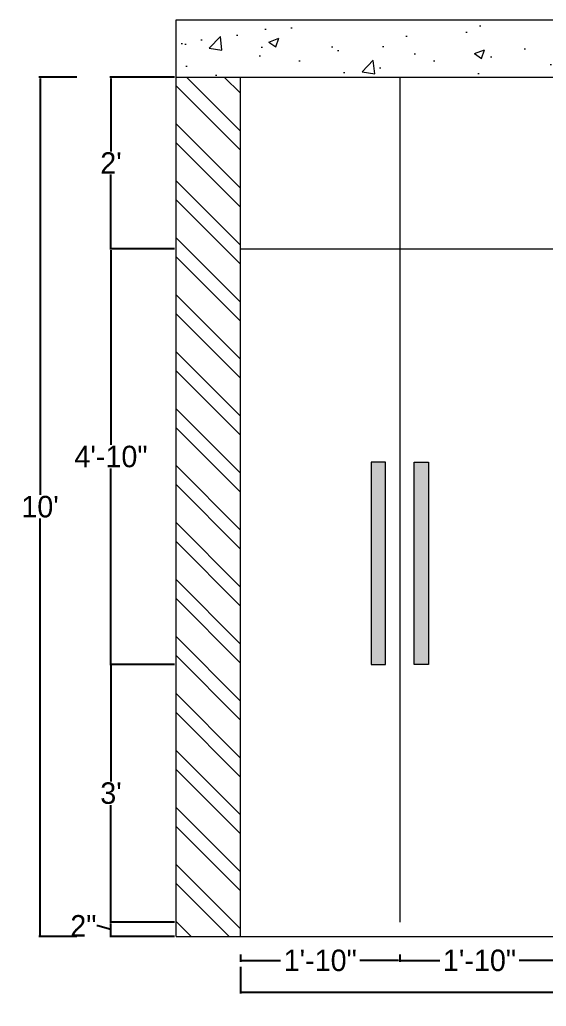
# Model space of a CAD drawing. Header units: inches. Extents: x 15448 to 46480, y -8154 to 0.
# Drawn here: x 24082.3 to 24155.9, y -5801 to -5663.2 of the extents above; entities that cross this region are included whole.
import ezdxf

# ---------------------------------------------------------------- set-up
doc = ezdxf.new("R2010")
doc.units = ezdxf.units.IN
doc.header["$MEASUREMENT"] = 0
doc.layers.add('IEL-HATCH-002', color=7, linetype='Continuous')
doc.styles.add('b.k', font='verdana.ttf')
doc.styles.add('HEMI', font='stylu.ttf')
doc.dimstyles.new('STANDARD$0', dxfattribs={"dimscale": 0, "dimtxt": 6, "dimasz": 3, "dimexe": 2, "dimexo": 2, "dimgap": 0, "dimtad": 0, "dimtih": 1, "dimtoh": 1, "dimdec": 1, "dimzin": 0, "dimdsep": 46, "dimlunit": 4, "dimtxsty": 'b.k', "dimcen": 2.5, "dimclrd": 256, "dimclre": 256, "dimclrt": 256, "dimadec": 0, "dimazin": 0, "dimtfac": 1, "dimtdec": 1, "dimtofl": 0, "dimtmove": 2, "dimatfit": 2, "dimfxl": 1, "dimfrac": 2, "dimtolj": 1, "dimtzin": 0, "dimlwd": 9, "dimlwe": 9, "dimarcsym": 0})

# ---------------------------------------------------------------- blocks, each defined once
blk = doc.blocks.new('*D908')
at = {"color": 254, "lineweight": -2, "transparency": 16777216}
for p, q in [((24113.2, -5793.72), (24113.2, -5794.74)), ((24135.45, -5793.72), (24135.45, -5794.74))]:
    blk.add_line(p, q, dxfattribs=at)
at = {"color": 1, "lineweight": -2, "transparency": 16777216}
for p, q in [((24113.38, -5794.56), (24118.79, -5794.56)), ((24135.27, -5794.56), (24129.86, -5794.56))]:
    blk.add_line(p, q, dxfattribs=at)
at = {"color": 1, "transparency": 16777216}
for points in [[(24113.38, -5794.53), (24113.38, -5794.59), (24113.2, -5794.56)], [(24135.27, -5794.53), (24135.27, -5794.59), (24135.45, -5794.56)]]:
    blk.add_solid(points, dxfattribs=at)
at = {"layer": 'Defpoints', "color": 0, "transparency": 16777216}
for p in [(24113.2, -5790.72), (24135.45, -5790.72), (24135.45, -5794.56)]:
    blk.add_point(p, dxfattribs=at)
at = {"color": 1, "lineweight": 5, "transparency": 16777216, "insert": (24124.33, -5794.56), "char_height": 3, "attachment_point": 5, "style": 'HEMI'}
blk.add_mtext('\\A1;1\'-10"', dxfattribs=at)
blk = doc.blocks.new('*D909')
at = {"color": 254, "lineweight": -2, "transparency": 16777216}
for p, q in [((24135.45, -5793.72), (24135.45, -5794.74)), ((24157.7, -5793.72), (24157.7, -5794.74))]:
    blk.add_line(p, q, dxfattribs=at)
at = {"color": 1, "lineweight": -2, "transparency": 16777216}
for p, q in [((24135.63, -5794.56), (24141.04, -5794.56)), ((24157.52, -5794.56), (24152.11, -5794.56))]:
    blk.add_line(p, q, dxfattribs=at)
at = {"color": 1, "transparency": 16777216}
for points in [[(24135.63, -5794.53), (24135.63, -5794.59), (24135.45, -5794.56)], [(24157.52, -5794.53), (24157.52, -5794.59), (24157.7, -5794.56)]]:
    blk.add_solid(points, dxfattribs=at)
at = {"layer": 'Defpoints', "color": 0, "transparency": 16777216}
for p in [(24135.45, -5790.72), (24157.7, -5790.72), (24157.7, -5794.56)]:
    blk.add_point(p, dxfattribs=at)
at = {"color": 1, "lineweight": 5, "transparency": 16777216, "insert": (24146.58, -5794.56), "char_height": 3, "attachment_point": 5, "style": 'HEMI'}
blk.add_mtext('\\A1;1\'-10"', dxfattribs=at)
blk = doc.blocks.new('*D913')
at = {"color": 254, "lineweight": -2, "transparency": 16777216}
for p, q in [((24103.99, -5789.21), (24094.92, -5789.21)), ((24103.99, -5791.21), (24094.92, -5791.21))]:
    blk.add_line(p, q, dxfattribs=at)
at = {"color": 1, "lineweight": -2, "transparency": 16777216}
for p, q in [((24095.1, -5791.03), (24095.1, -5789.39)), ((24093.28, -5789.72), (24093.1, -5789.72)), ((24095.1, -5790.21), (24093.28, -5789.72))]:
    blk.add_line(p, q, dxfattribs=at)
at = {"color": 1, "transparency": 16777216}
for points in [[(24095.07, -5789.39), (24095.13, -5789.39), (24095.1, -5789.21)], [(24095.07, -5791.03), (24095.13, -5791.03), (24095.1, -5791.21)]]:
    blk.add_solid(points, dxfattribs=at)
at = {"layer": 'Defpoints', "color": 0, "transparency": 16777216}
for p in [(24095.1, -5789.21), (24106.99, -5789.21), (24106.99, -5791.21)]:
    blk.add_point(p, dxfattribs=at)
at = {"color": 1, "lineweight": 5, "transparency": 16777216, "insert": (24091.24, -5789.72), "char_height": 3, "attachment_point": 5, "style": 'HEMI'}
blk.add_mtext('\\A1;2"', dxfattribs=at)
blk = doc.blocks.new('*D914')
at = {"color": 254, "lineweight": -2, "transparency": 16777216}
for p, q in [((24103.99, -5753.21), (24094.92, -5753.21)), ((24103.99, -5789.21), (24094.92, -5789.21))]:
    blk.add_line(p, q, dxfattribs=at)
at = {"color": 1, "lineweight": -2, "transparency": 16777216}
for p, q in [((24095.1, -5753.39), (24095.1, -5769.56)), ((24095.1, -5789.03), (24095.1, -5772.85))]:
    blk.add_line(p, q, dxfattribs=at)
at = {"color": 1, "transparency": 16777216}
for points in [[(24095.07, -5753.39), (24095.13, -5753.39), (24095.1, -5753.21)], [(24095.07, -5789.03), (24095.13, -5789.03), (24095.1, -5789.21)]]:
    blk.add_solid(points, dxfattribs=at)
at = {"layer": 'Defpoints', "color": 0, "transparency": 16777216}
for p in [(24095.1, -5753.21), (24106.99, -5753.21), (24106.99, -5789.21)]:
    blk.add_point(p, dxfattribs=at)
at = {"color": 1, "lineweight": 5, "transparency": 16777216, "insert": (24095.1, -5771.21), "char_height": 3, "attachment_point": 5, "style": 'HEMI'}
blk.add_mtext("\\A1;3'", dxfattribs=at)
blk = doc.blocks.new('*D915')
at = {"color": 254, "lineweight": -2, "transparency": 16777216}
for p, q in [((24103.99, -5695.21), (24094.92, -5695.21)), ((24103.99, -5753.21), (24094.92, -5753.21))]:
    blk.add_line(p, q, dxfattribs=at)
at = {"color": 1, "lineweight": -2, "transparency": 16777216}
for p, q in [((24095.1, -5695.39), (24095.1, -5722.54)), ((24095.1, -5753.03), (24095.1, -5725.87))]:
    blk.add_line(p, q, dxfattribs=at)
at = {"color": 1, "transparency": 16777216}
for points in [[(24095.07, -5695.39), (24095.13, -5695.39), (24095.1, -5695.21)], [(24095.07, -5753.03), (24095.13, -5753.03), (24095.1, -5753.21)]]:
    blk.add_solid(points, dxfattribs=at)
at = {"layer": 'Defpoints', "color": 0, "transparency": 16777216}
for p in [(24095.1, -5695.21), (24106.99, -5695.21), (24106.99, -5753.21)]:
    blk.add_point(p, dxfattribs=at)
at = {"color": 1, "lineweight": 5, "transparency": 16777216, "insert": (24095.1, -5724.21), "char_height": 3, "attachment_point": 5, "style": 'HEMI'}
blk.add_mtext('\\A1;4\'-10"', dxfattribs=at)
blk = doc.blocks.new('*D916')
at = {"color": 254, "lineweight": -2, "transparency": 16777216}
for p, q in [((24103.99, -5671.21), (24094.92, -5671.21)), ((24103.99, -5695.21), (24094.92, -5695.21))]:
    blk.add_line(p, q, dxfattribs=at)
at = {"color": 1, "lineweight": -2, "transparency": 16777216}
for p, q in [((24095.1, -5671.39), (24095.1, -5681.59)), ((24095.1, -5695.03), (24095.1, -5684.83))]:
    blk.add_line(p, q, dxfattribs=at)
at = {"color": 1, "transparency": 16777216}
for points in [[(24095.07, -5671.39), (24095.13, -5671.39), (24095.1, -5671.21)], [(24095.07, -5695.03), (24095.13, -5695.03), (24095.1, -5695.21)]]:
    blk.add_solid(points, dxfattribs=at)
at = {"layer": 'Defpoints', "color": 0, "transparency": 16777216}
for p in [(24095.1, -5671.21), (24106.99, -5671.21), (24106.99, -5695.21)]:
    blk.add_point(p, dxfattribs=at)
at = {"color": 1, "lineweight": 5, "transparency": 16777216, "insert": (24095.1, -5683.21), "char_height": 3, "attachment_point": 5, "style": 'HEMI'}
blk.add_mtext("\\A1;2'", dxfattribs=at)
blk = doc.blocks.new('*D918')
at = {"color": 254, "lineweight": -2, "transparency": 16777216}
for p, q in [((24113.2, -5795.46), (24113.2, -5799.16)), ((24250.2, -5795.46), (24250.2, -5799.16))]:
    blk.add_line(p, q, dxfattribs=at)
at = {"color": 1, "lineweight": -2, "transparency": 16777216}
for p, q in [((24113.38, -5798.98), (24176.16, -5798.98)), ((24250.02, -5798.98), (24187.24, -5798.98))]:
    blk.add_line(p, q, dxfattribs=at)
at = {"color": 1, "transparency": 16777216}
for points in [[(24113.38, -5798.95), (24113.38, -5799.01), (24113.2, -5798.98)], [(24250.02, -5798.95), (24250.02, -5799.01), (24250.2, -5798.98)]]:
    blk.add_solid(points, dxfattribs=at)
at = {"layer": 'Defpoints', "color": 0, "transparency": 16777216}
for p in [(24113.2, -5792.46), (24250.2, -5792.46), (24250.2, -5798.98)]:
    blk.add_point(p, dxfattribs=at)
at = {"color": 1, "lineweight": 5, "transparency": 16777216, "insert": (24181.7, -5798.98), "char_height": 3, "attachment_point": 5, "style": 'HEMI'}
blk.add_mtext('\\A1;11\'-5"', dxfattribs=at)
blk = doc.blocks.new('*D919')
at = {"color": 254, "lineweight": -2, "transparency": 16777216}
for p, q in [((24090.31, -5671.21), (24085.01, -5671.21)), ((24090.31, -5791.21), (24085.01, -5791.21))]:
    blk.add_line(p, q, dxfattribs=at)
at = {"color": 1, "lineweight": -2, "transparency": 16777216}
for p, q in [((24085.19, -5671.39), (24085.19, -5729.56)), ((24085.19, -5791.03), (24085.19, -5732.85))]:
    blk.add_line(p, q, dxfattribs=at)
at = {"color": 1, "transparency": 16777216}
for points in [[(24085.16, -5671.39), (24085.22, -5671.39), (24085.19, -5671.21)], [(24085.16, -5791.03), (24085.22, -5791.03), (24085.19, -5791.21)]]:
    blk.add_solid(points, dxfattribs=at)
at = {"layer": 'Defpoints', "color": 0, "transparency": 16777216}
for p in [(24085.19, -5671.21), (24093.31, -5671.21), (24093.31, -5791.21)]:
    blk.add_point(p, dxfattribs=at)
at = {"color": 1, "lineweight": 5, "transparency": 16777216, "insert": (24085.19, -5731.21), "char_height": 3, "attachment_point": 5, "style": 'HEMI'}
blk.add_mtext("\\A1;10'", dxfattribs=at)

msp = doc.modelspace()

# ---------------------------------------------------------------- hatches: boundary and pattern name
at = {"layer": 'IEL-HATCH-002', "lineweight": 5, "true_color": 0x636466, "transparency": 33554687}
h = msp.add_hatch(dxfattribs=at)
h.set_pattern_fill('AR-CONC', color=251, scale=2)
h.set_pattern_definition([(50, (4602.832, -1952.166), (14.3452037, -1.255043), [1.5, -16.5]), (355, (4602.832, -1952.166), (-2.775027, 15.043843), [1.2, -13.2]), (100.451444, (4604.028, -1952.27), (11.570177, 13.7888), [1.274804, -14.022842]), (46.1842, (4602.832, -1948.166), (21.344827, -3.310386), [2.25, -24.75]), (96.63564, (4604.61, -1948.442), (18.693239, 19.482372), [1.912207, -21.034275]), (351.18416, (4602.832, -1948.166), (18.69324, 19.482372), [1.8, -19.8]), (21, (4604.832, -1949.166), (11.938141, -8.052378), [1.5, -16.5]), (326, (4604.832, -1949.166), (4.866307, 14.503001), [1.2, -13.2]), (71.451445, (4605.827, -1949.837), (16.804448, 6.450623), [1.274804, -14.022842]), (37.5, (4602.8323, -1952.1657), (0.2431971, 6.6578771), [0, -13.04, 0, -13.4, 0, -13.25]), (7.5, (4602.832, -1952.166), (5.2613907, 7.8882342), [0, -7.64, 0, -12.74, 0, -5.05]), (327.5, (4598.372, -1952.1657), (10.6764487, -0.4510974), [0, -5, 0, -15.6, 0, -20.7]), (317.5, (4596.372, -1952.166), (11.6637234, 2.0020996), [0, -6.5, 0, -10.36, 0, -14.7])])
h.paths.add_polyline_path([(24259.2, -5671.21), (24259.2, -5663.21), (24104.2, -5663.21), (24104.2, -5671.21)])
at = {"layer": 'IEL-HATCH-002', "lineweight": 5, "transparency": 33554687}
h = msp.add_hatch(dxfattribs=at)
h.set_pattern_fill('ANSI32', color=1, scale=15, angle=90)
h.set_pattern_definition([(135, (7681.636, -2789.206), (-3.9774756, -3.9774756), []), (135, (7681.636, -2786.5546), (-3.9774756, -3.9774756), [])])
h.paths.add_polyline_path([(24113.2, -5671.21), (24104.2, -5671.21), (24104.2, -5791.21), (24113.2, -5791.21)])
h.paths.add_polyline_path([(24259.2, -5671.21), (24250.2, -5671.21), (24250.2, -5791.21), (24259.2, -5791.21)])
at = {"layer": 'IEL-HATCH-002', "lineweight": 5, "true_color": 0xc6a88b, "transparency": 33554687}
h = msp.add_hatch(color=43, dxfattribs=at)
h.dxf.hatch_style = 1
h.paths.add_polyline_path([(24133.45, -5724.99), (24131.45, -5724.99), (24131.45, -5753.21), (24133.45, -5753.21)])
h.paths.add_polyline_path([(24139.45, -5724.99), (24137.45, -5724.99), (24137.45, -5753.21), (24139.45, -5753.21)])

# ---------------------------------------------------------------- linework, layer by layer
at = {"lineweight": 5}
for p, q in [((24104.2, -5663.21), (24259.2, -5663.21)), ((24104.2, -5671.21), (24104.2, -5663.21)), ((24104.2, -5791.21), (24104.2, -5671.21)), ((24104.2, -5671.21), (24259.2, -5671.21)), ((24113.2, -5791.21), (24113.2, -5671.21)), ((24135.45, -5671.21), (24135.45, -5789.21)), ((24113.2, -5695.21), (24157.7, -5695.21)), ((24104.2, -5791.21), (24259.2, -5791.21))]:
    msp.add_line(p, q, dxfattribs=at)
for points in [[(24133.45, -5753.21), (24133.45, -5724.99), (24131.45, -5724.99), (24131.45, -5753.21)], [(24137.45, -5753.21), (24137.45, -5724.99), (24139.45, -5724.99), (24139.45, -5753.21)]]:
    msp.add_lwpolyline(points, close=True, dxfattribs=at)

# ---------------------------------------------------------------- dimensions: what is measured, and where the dimension line sits
at = {"color": 1, "lineweight": 5}
for base, p1, p2, picture, middle in [((24085.19, -5671.21), (24093.31, -5791.21), (24093.31, -5671.21), '*D919', (24085.19, -5731.21)), ((24095.1, -5789.21), (24106.99, -5791.21), (24106.99, -5789.21), '*D913', (24093.01, -5789.72))]:
    dim = msp.add_linear_dim(base=base, p1=p1, p2=p2, angle=90, dimstyle='STANDARD$0', override={"dimscale": 1, "dimtxt": 3, "dimasz": 0.18, "dimexe": 0.18, "dimexo": 3, "dimgap": 0.09, "dimdec": 0, "dimtxsty": 'HEMI', "dimcen": 0.09, "dimclrd": 1, "dimclre": 254, "dimclrt": 1, "dimtdec": 0, "dimtmove": 1, "dimatfit": 3, "dimfxl": 0.03937, "dimfrac": 0, "dimlwd": 65534, "dimlwe": 65534, "dimarcsym": 1}, dxfattribs=at)
    dim.commit()
    dim.dimension.update_dxf_attribs({"geometry": picture, "text_midpoint": middle, "dimtype": 160})
for base, p1, p2, picture, middle in [((24095.1, -5671.21), (24106.99, -5695.21), (24106.99, -5671.21), '*D916', (24095.1, -5683.21)), ((24095.1, -5695.21), (24106.99, -5753.21), (24106.99, -5695.21), '*D915', (24095.1, -5724.21)), ((24095.1, -5753.21), (24106.99, -5789.21), (24106.99, -5753.21), '*D914', (24095.1, -5771.21))]:
    dim = msp.add_linear_dim(base=base, p1=p1, p2=p2, angle=90, dimstyle='STANDARD$0', override={"dimscale": 1, "dimtxt": 3, "dimasz": 0.18, "dimexe": 0.18, "dimexo": 3, "dimgap": 0.09, "dimdec": 0, "dimtxsty": 'HEMI', "dimcen": 0.09, "dimclrd": 1, "dimclre": 254, "dimclrt": 1, "dimtdec": 0, "dimtmove": 1, "dimatfit": 3, "dimfxl": 0.03937, "dimfrac": 0, "dimlwd": 65534, "dimlwe": 65534, "dimarcsym": 1}, dxfattribs=at)
    dim.commit()
    dim.dimension.update_dxf_attribs({"geometry": picture, "text_midpoint": middle})
for base, p1, p2, picture, middle in [((24135.45, -5794.56), (24113.2, -5790.72), (24135.45, -5790.72), '*D908', (24124.33, -5794.56)), ((24157.7, -5794.56), (24135.45, -5790.72), (24157.7, -5790.72), '*D909', (24146.58, -5794.56)), ((24250.2, -5798.98), (24113.2, -5792.46), (24250.2, -5792.46), '*D918', (24181.7, -5798.98))]:
    dim = msp.add_linear_dim(base=base, p1=p1, p2=p2, dimstyle='STANDARD$0', override={"dimscale": 1, "dimtxt": 3, "dimasz": 0.18, "dimexe": 0.18, "dimexo": 3, "dimgap": 0.09, "dimdec": 0, "dimtxsty": 'HEMI', "dimcen": 0.09, "dimclrd": 1, "dimclre": 254, "dimclrt": 1, "dimtdec": 0, "dimtmove": 1, "dimatfit": 3, "dimfxl": 0.03937, "dimfrac": 0, "dimlwd": 65534, "dimlwe": 65534, "dimarcsym": 1}, dxfattribs=at)
    dim.commit()
    dim.dimension.update_dxf_attribs({"geometry": picture, "text_midpoint": middle})

doc.saveas('drawing.dxf')
